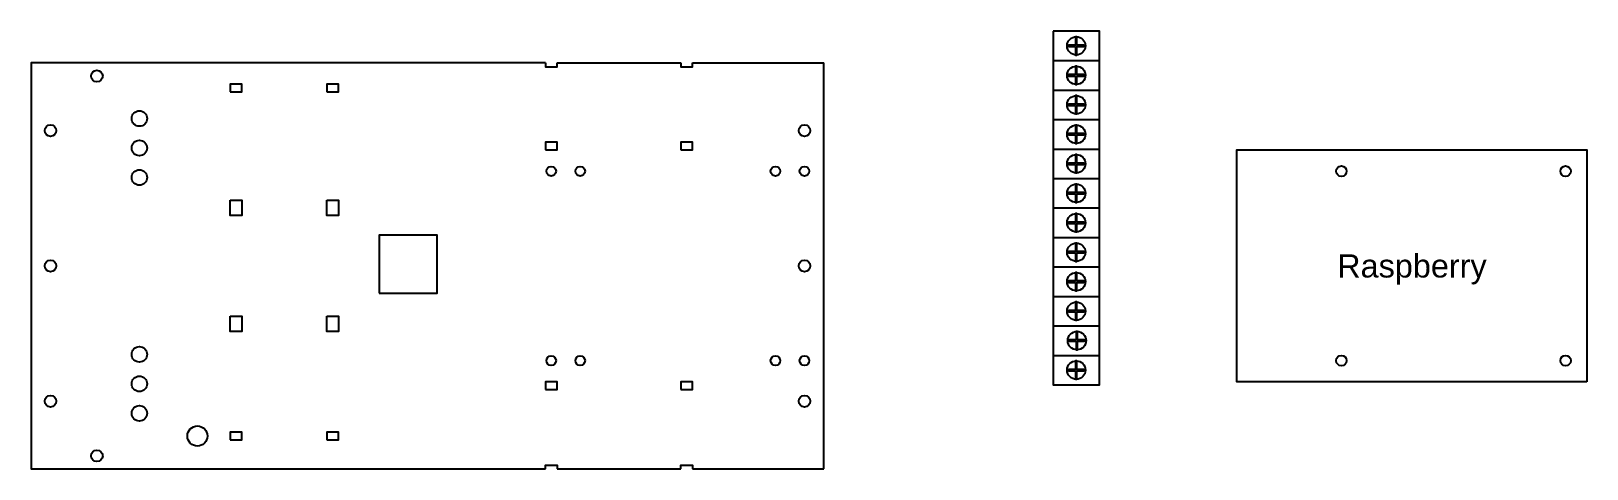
# Model space of a CAD drawing. Header units: millimetres. Extents: x 10 to 412, y 11 to 124.
import ezdxf
from ezdxf.enums import TextEntityAlignment as Align

# ---------------------------------------------------------------- set-up
doc = ezdxf.new("R2010")
doc.units = ezdxf.units.MM
doc.layers.add('Komponen', color=22, linetype='Continuous')
doc.styles.get("Standard").update_dxf_attribs({"font": 'arial.ttf'})

msp = doc.modelspace()

# ---------------------------------------------------------------- linework, layer by layer
for p, q in [((145.82, 115.67), (177.82, 115.67)), ((180.82, 115.67), (214.82, 115.67)), ((145.82, 10.67), (177.82, 10.67)), ((180.82, 10.67), (214.82, 10.67))]:
    msp.add_line(p, q)
for points in [[(142.82, 115.67), (9.82, 115.67), (9.82, 10.67), (142.82, 10.67)], [(142.82, 115.67), (142.82, 114.67), (145.82, 114.67), (145.82, 115.67)], [(177.82, 115.67), (177.82, 114.67), (180.82, 114.67), (180.82, 115.67)], [(214.82, 10.67), (214.82, 115.67)], [(142.82, 10.67), (142.82, 11.67), (145.82, 11.67), (145.82, 10.67)], [(177.82, 10.67), (177.82, 11.67), (180.82, 11.67), (180.82, 10.67)]]:
    msp.add_lwpolyline(points)
for points in [[(61.32, 108.17), (64.32, 108.17), (64.32, 110.17), (61.32, 110.17)], [(86.32, 108.17), (89.32, 108.17), (89.32, 110.17), (86.32, 110.17)], [(142.82, 93.17), (145.82, 93.17), (145.82, 95.17), (142.82, 95.17)], [(177.82, 93.17), (180.82, 93.17), (180.82, 95.17), (177.82, 95.17)], [(61.32, 80.17), (64.32, 80.17), (64.32, 76.17), (61.32, 76.17)], [(86.32, 80.17), (89.32, 80.17), (89.32, 76.17), (86.32, 76.17)], [(99.82, 56.16), (114.82, 56.16), (114.82, 71.16), (99.82, 71.16)], [(61.32, 50.17), (64.32, 50.17), (64.32, 46.17), (61.32, 46.17)], [(86.32, 50.17), (89.32, 50.17), (89.32, 46.17), (86.32, 46.17)], [(142.82, 31.17), (145.82, 31.17), (145.82, 33.17), (142.82, 33.17)], [(177.82, 31.17), (180.82, 31.17), (180.82, 33.17), (177.82, 33.17)], [(61.32, 18.17), (64.32, 18.17), (64.32, 20.17), (61.32, 20.17)], [(86.32, 18.17), (89.32, 18.17), (89.32, 20.17), (86.32, 20.17)]]:
    msp.add_lwpolyline(points, close=True)
for centre, radius in [((26.82, 112.29), 1.5), ((37.82, 101.29), 2), ((14.82, 98.17), 1.5), ((209.82, 98.17), 1.5), ((37.82, 93.67), 2), ((144.32, 87.67), 1.25), ((151.82, 87.67), 1.25), ((202.32, 87.67), 1.25), ((209.82, 87.67), 1.25), ((37.82, 86.04), 2), ((14.82, 63.17), 1.5), ((209.82, 63.17), 1.5), ((37.82, 40.29), 2), ((144.32, 38.67), 1.25), ((151.82, 38.67), 1.25), ((202.32, 38.67), 1.25), ((209.82, 38.67), 1.25), ((37.82, 32.67), 2), ((14.82, 28.17), 1.5), ((209.82, 28.17), 1.5), ((37.82, 25.04), 2), ((52.82, 19.17), 2.6), ((26.82, 14.04), 1.5)]:
    msp.add_circle(centre, radius)
at = {"layer": 'Komponen'}
for p, q in [((274.11, 116.28), (286.11, 116.28)), ((274.11, 108.66), (286.11, 108.66)), ((274.11, 101.03), (286.11, 101.03)), ((274.11, 93.41), (286.11, 93.41)), ((274.11, 85.78), (286.11, 85.78)), ((274.11, 78.16), (286.11, 78.16)), ((274.11, 70.53), (286.11, 70.53)), ((274.11, 62.91), (286.11, 62.91)), ((274.11, 55.28), (286.11, 55.28)), ((274.11, 47.66), (286.11, 47.66)), ((274.11, 40.03), (286.11, 40.03))]:
    msp.add_line(p, q, dxfattribs=at)
for points in [[(274.11, 123.91), (274.11, 32.41), (286.11, 32.41), (286.11, 123.91)], [(279.93, 119.92), (279.93, 117.72), (280.28, 117.72), (280.28, 119.92), (282.11, 119.92), (282.11, 120.27), (280.28, 120.27), (280.28, 122.47), (279.93, 122.47), (279.93, 120.27), (278.11, 120.27), (278.11, 119.92)], [(279.93, 112.29), (279.93, 110.1), (280.28, 110.1), (280.28, 112.29), (282.11, 112.29), (282.11, 112.65), (280.28, 112.65), (280.28, 114.84), (279.93, 114.84), (279.93, 112.65), (278.11, 112.65), (278.11, 112.29)], [(279.93, 104.67), (279.93, 102.47), (280.28, 102.47), (280.28, 104.67), (282.11, 104.67), (282.11, 105.02), (280.28, 105.02), (280.28, 107.22), (279.93, 107.22), (279.93, 105.02), (278.11, 105.02), (278.11, 104.67)], [(279.93, 97.04), (279.93, 94.85), (280.28, 94.85), (280.28, 97.04), (282.11, 97.04), (282.11, 97.4), (280.28, 97.4), (280.28, 99.59), (279.93, 99.59), (279.93, 97.4), (278.11, 97.4), (278.11, 97.04)], [(279.93, 89.42), (279.93, 87.22), (280.28, 87.22), (280.28, 89.42), (282.11, 89.42), (282.11, 89.77), (280.28, 89.77), (280.28, 91.97), (279.93, 91.97), (279.93, 89.77), (278.11, 89.77), (278.11, 89.42)], [(279.93, 81.79), (279.93, 79.6), (280.28, 79.6), (280.28, 81.79), (282.11, 81.79), (282.11, 82.15), (280.28, 82.15), (280.28, 84.34), (279.93, 84.34), (279.93, 82.15), (278.11, 82.15), (278.11, 81.79)], [(279.93, 74.17), (279.93, 71.97), (280.28, 71.97), (280.28, 74.17), (282.11, 74.17), (282.11, 74.52), (280.28, 74.52), (280.28, 76.72), (279.93, 76.72), (279.93, 74.52), (278.11, 74.52), (278.11, 74.17)], [(279.93, 66.54), (279.93, 64.35), (280.28, 64.35), (280.28, 66.54), (282.11, 66.54), (282.11, 66.9), (280.28, 66.9), (280.28, 69.09), (279.93, 69.09), (279.93, 66.9), (278.11, 66.9), (278.11, 66.54)], [(279.93, 58.92), (279.93, 56.72), (280.28, 56.72), (280.28, 58.92), (282.11, 58.92), (282.11, 59.27), (280.28, 59.27), (280.28, 61.47), (279.93, 61.47), (279.93, 59.27), (278.11, 59.27), (278.11, 58.92)], [(279.93, 51.29), (279.93, 49.1), (280.28, 49.1), (280.28, 51.29), (282.11, 51.29), (282.11, 51.65), (280.28, 51.65), (280.28, 53.84), (279.93, 53.84), (279.93, 51.65), (278.11, 51.65), (278.11, 51.29)], [(280.11, 43.67), (280.11, 41.47), (280.46, 41.47), (280.46, 43.67), (282.28, 43.67), (282.28, 44.02), (280.46, 44.02), (280.46, 46.22), (280.11, 46.22), (280.11, 44.02), (278.28, 44.02), (278.28, 43.67)], [(279.93, 36.04), (279.93, 33.85), (280.28, 33.85), (280.28, 36.04), (282.11, 36.04), (282.11, 36.4), (280.28, 36.4), (280.28, 38.59), (279.93, 38.59), (279.93, 36.4), (278.11, 36.4), (278.11, 36.04)]]:
    msp.add_lwpolyline(points, close=True, dxfattribs=at)
at = {"layer": 'Komponen', "color": 30, "true_color": 0xf26722}
msp.add_lwpolyline([(412.17, 33.17), (321.67, 33.17), (321.67, 93.17), (412.17, 93.17)], close=True, dxfattribs=at)
at = {"layer": 'Komponen'}
for centre in [(280.11, 120.1), (280.11, 112.47), (280.11, 104.85), (280.11, 97.22), (280.11, 89.6), (280.11, 81.97), (280.11, 74.35), (280.11, 66.72), (280.11, 59.1), (280.11, 51.47), (280.28, 43.85), (280.11, 36.22)]:
    msp.add_circle(centre, 2.37, dxfattribs=at)
at = {"layer": 'Komponen', "color": 32, "true_color": 0xcd6928}
for centre in [(348.67, 87.67), (406.67, 87.67), (348.67, 38.67), (406.67, 38.67)]:
    msp.add_circle(centre, 1.35, dxfattribs=at)

# ---------------------------------------------------------------- texts
at = {"layer": 'Komponen', "color": 30, "true_color": 0xf26722}
msp.add_text('Raspberry', height=6, dxfattribs=at).set_placement((366.92, 63.17), align=Align.MIDDLE_CENTER)

doc.saveas('drawing.dxf')
